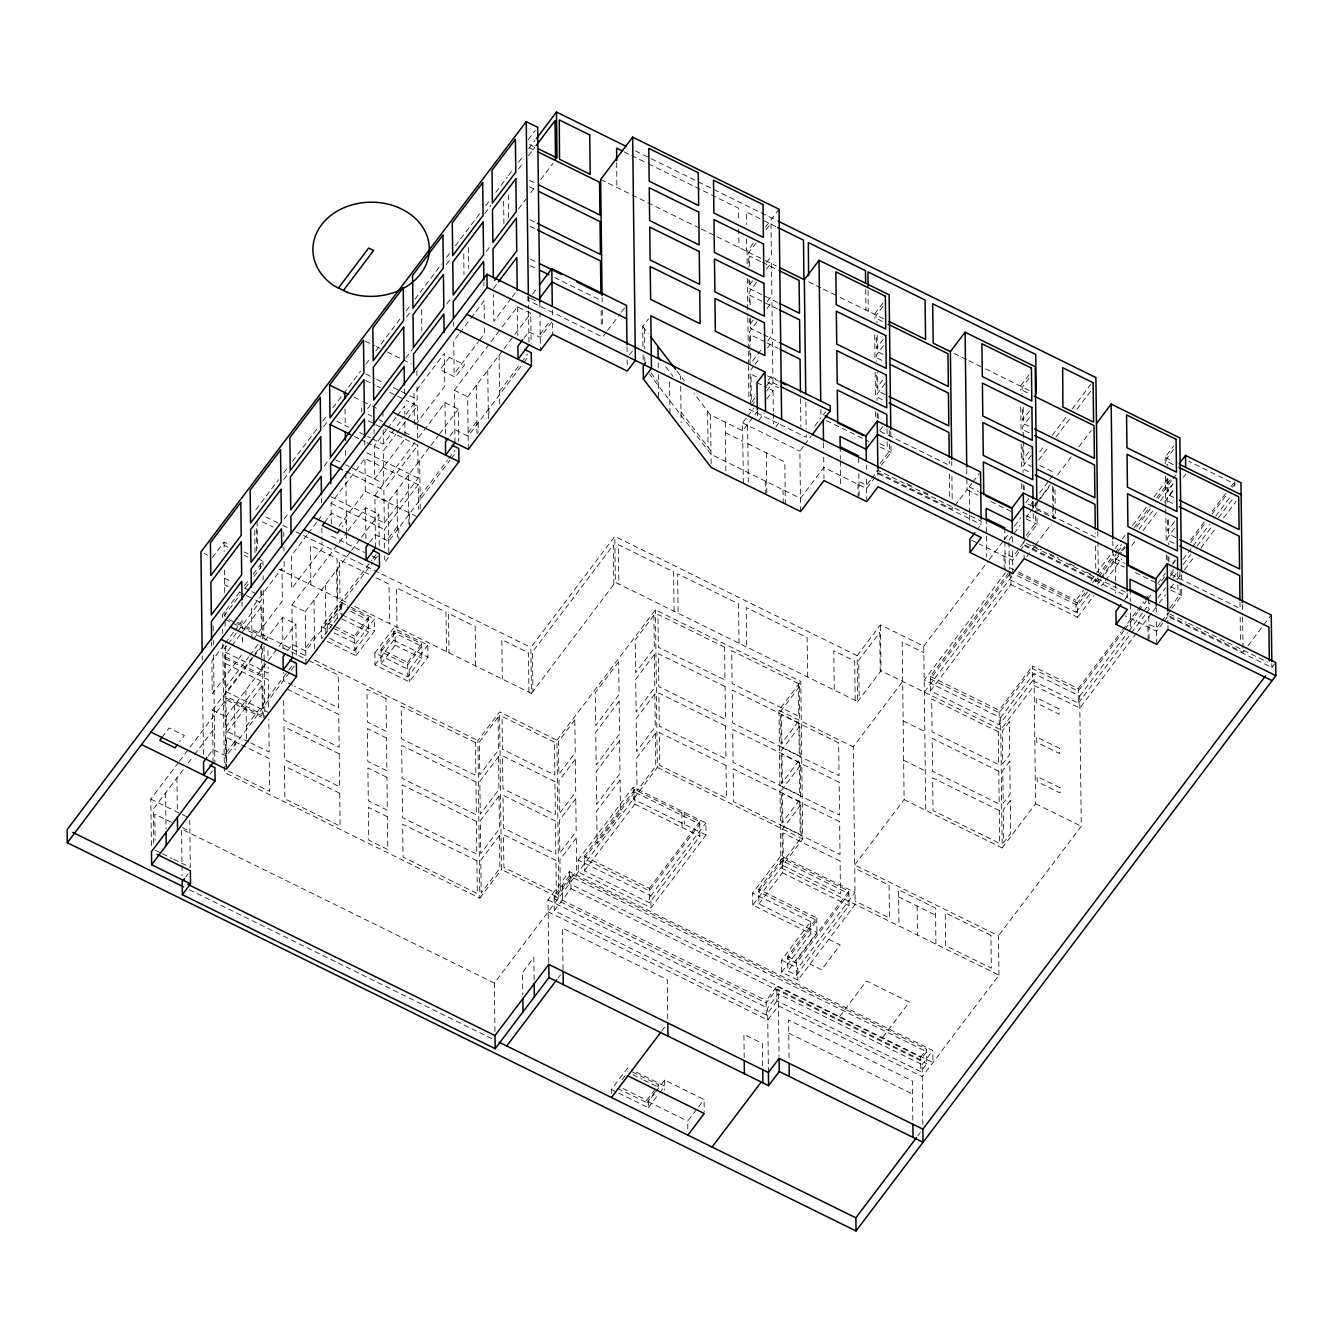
<?xml version="1.0" encoding="UTF-8"?>
<svg xmlns="http://www.w3.org/2000/svg" width="1343" height="1343" viewBox="0 0 1343 1343"><rect width="100%" height="100%" fill="white"/><g stroke="black" fill="none" stroke-linecap="round" stroke-linejoin="round"><path stroke-width="0.75" stroke-dasharray="5 3.75" d="M212.379 557.546L224.063 542.102L229.535 544.788M528.319 139.638L535.32 130.372M255.808 509.752L278.538 479.669M283.591 472.988L287.385 467.968M292.438 461.287L317.703 427.863M322.756 421.182L327.81 414.5M332.863 407.819L360.663 371.054M365.716 364.373L370.769 357.691M375.822 350.993L401.087 317.586M406.14 310.888L409.934 305.885M414.987 299.204L441.511 264.101M446.564 257.42L450.358 252.417M455.411 245.719L480.676 212.312M485.73 205.63L490.783 198.932M495.836 192.25L507.201 177.209M508.46 175.547L513.513 168.865M518.566 162.184L523.619 155.486M528.672 148.804L534.984 140.461M283.675 479.535L289.937 471.259M323.747 426.554L328.75 419.923M406.509 317.082L411.478 310.518M446.279 264.453L451.231 257.923M484.689 213.655L490.95 205.378M518.398 169.084L523.451 162.385M528.504 155.704L534.816 147.361M284.162 518.935L289.165 512.304M324.217 465.954L330.479 457.661M367.629 408.541L372.296 402.363M405.737 358.111L413.191 348.257M446.715 303.938L451.668 297.357M486.351 251.477L491.387 244.829M518.499 208.971L525.902 199.184M530.838 192.653L535.773 186.123M540.709 179.593L553.047 163.275M239.642 592.078L222.451 614.809L222.502 618.955M244.544 585.582L248.22 580.713M253.139 574.233L262.959 561.24L257.587 558.587M224.012 616.084L240.246 594.613M245.249 587.999L248.992 583.047M253.978 576.449L261.482 566.528M224.012 644.841L211.858 660.907L212.261 693.743L242.647 653.554M225.238 643.23L233.732 631.982M234.958 630.371L242.244 620.735L242.344 628.944M307.111 534.917L291.313 555.817L291.716 588.637L322.102 548.464L322.018 542.303M308.336 533.305L316.83 522.058M318.056 520.446L321.699 515.628M331.301 523.787L331.049 503.272L364.927 458.45L418.244 484.689L418.546 509.316M386.431 430.012L374.277 446.077L374.68 478.914L405.066 438.725M387.64 428.4L396.151 417.153M397.36 415.541L404.663 405.905L404.763 414.097M458.584 334.558L453.733 340.988L454.135 373.807L478.444 341.659M459.81 332.946L469.53 320.087M470.738 318.476L484.118 300.798L484.387 323.378M493.452 288.443L497.145 283.558M226.917 645.614L224.415 648.904L224.365 644.808M228.159 643.952L236.905 632.385M238.147 630.74L261.868 599.364L261.767 591.155M372.447 438.808L383.326 444.164L404.663 415.944M405.905 414.282L417.203 399.341L417.052 387.036M162.134 737.257L169.151 727.99L184.377 735.494L179.71 741.672M324.553 522.427L331.57 513.16L346.796 520.664L342.129 526.842M230.744 647.225L224.499 655.468L224.902 688.304L248.623 656.928M231.986 645.563L240.733 633.997M241.975 632.352L261.952 605.928L262.355 638.748M351.161 467.482L383.796 483.547L383.393 450.728L395.95 434.125M397.209 432.463L405.989 420.846M407.248 419.184L417.287 405.905L406.257 400.483M253.206 639.587L282.366 601.009L281.98 568.173L251.594 608.362L251.964 639.134M338.973 526.137L365.33 491.269L364.927 458.45M415.625 424.757L444.785 386.18L444.382 353.343L413.997 393.533L414.383 424.304M479.652 340.064L484.504 333.635L484.42 325.426M511.079 298.482L493.855 321.262L493.536 294.587M512.304 296.853L517.223 290.357M249.865 655.266L258.611 643.7M213.101 762.673L212.463 710.162L253.777 655.502M255.036 653.856L263.799 642.256M265.041 640.611L282.567 617.427L295.896 623.975L296.299 656.089M292.556 657.583L291.918 605.055L338.083 543.999M339.326 542.337L346.813 532.449M348.072 530.787L365.531 507.688L378.86 514.251L379.297 550.361M375.52 547.843L374.882 495.332L416.431 440.386M418.697 437.365L444.986 402.598L458.316 409.145L458.702 441.243M454.975 442.754L454.337 390.225L489.675 343.489M490.934 341.827L501.023 328.464M502.282 326.802L517.424 306.775L530.754 313.322L531.123 343.422M252.45 658.523L224.969 694.868L225.372 727.705L262.842 678.148L262.657 663.778M253.693 656.878L262.439 645.311L262.557 655.569M330.966 496.709L384.283 522.947L383.88 490.111L417.774 445.305L384.669 429.005M151.39 845.553L150.819 799.085L178.199 762.858M179.458 761.212L225.977 699.669L261.18 716.994M606.348 332.057L602.571 337.043L527.917 300.295L531.408 295.661M532.583 294.117L537.25 287.939M183.185 769.623L153.32 809.124L153.74 843.219M188.188 763.009L193.191 756.394M194.45 754.732L214.46 728.259M226.43 769.237L225.792 716.709L267.139 662.015M268.399 660.37L295.896 623.975M305.885 664.147L305.247 611.619L350.322 551.99M351.564 550.345L360.26 538.862M361.485 537.217L378.86 514.251M388.832 552.527L388.211 501.879L429.626 447.101M430.868 445.456L438.355 435.552M439.597 433.907L458.316 409.145M468.304 449.317L467.666 396.789L502.752 350.372M503.961 348.777L513.714 335.884M514.923 334.273L530.754 313.322M208.232 755.79L212.949 749.545L226.279 756.109L290.138 671.651M287.721 650.633L292.405 644.455L305.734 651.019L373.136 561.844M369.526 542.438L375.368 534.715L388.698 541.279L450.056 460.095M384.283 522.947L418.16 478.125L417.774 445.305M450.14 435.804L454.807 429.626L468.136 436.173L522.712 364.003M523.955 338.151L528.806 331.755L540.222 337.378L552.46 321.195M384.585 547.978L384.367 529.511L418.244 484.689M540.188 334.088L551.201 319.533M209.944 774.273L212.446 770.949M226.245 752.819L235.008 741.235M246.34 726.244L287.587 671.668M288.846 670.023L295.091 661.746M305.684 647.729L314.447 636.146M327.927 630.471L321.699 638.714L321.548 626.694L371.86 560.199M373.102 558.57L378.054 552.007M388.647 537.989L397.41 526.406M420.074 496.423L447.521 460.112M448.78 458.467L455.008 450.207M468.103 432.899L476.866 421.299M499.529 391.317L520.245 363.936M521.453 362.325L527.547 354.267M291.381 669.989L296.383 663.375M374.378 560.199L378.105 555.28M451.315 458.45L456.301 451.852M523.938 362.392L528.806 355.945M327.742 629.481L327.658 622.984L341.693 604.434L345.235 606.18M341.71 606.935L327.692 625.485L331.251 627.231M329.169 628.809L332.913 623.874M334.155 622.229L337.899 617.276M388.53 557.362L384.769 562.331L384.686 556.187M329.623 638.361L354.502 650.616L354.317 636.112L368.351 617.562L347.014 607.07M327.104 641.366L355.979 655.585L355.828 643.566L374.512 618.838L347.468 605.525M354.502 650.616L368.519 632.066L368.351 617.562M185.687 876.945L188.02 873.84M355.979 655.585L374.663 630.857L374.512 618.838M607.607 330.395L620.197 313.742M621.456 312.08L626.493 305.415M374.865 652.95L393.566 628.222L427.829 645.093L427.981 657.096L409.296 681.824L375.016 664.953L374.865 652.95L409.145 669.821L409.296 681.824M380.976 649.223L395.01 630.69L421.668 643.801L421.836 658.305L407.819 676.855L381.16 663.744L380.976 649.223L407.634 662.351L407.819 676.855M375.016 664.953L393.7 640.225L393.566 628.222M381.16 663.744L395.178 645.194L395.01 630.69M642.978 346.528L642.726 326.467L648.501 318.828M629.447 354.888L632.906 350.305M407.634 662.351L421.668 643.801M409.145 669.821L427.829 645.093M753.205 243.402L747.061 251.544L747.228 266.048M765.51 227.118L779.058 209.223M756.075 242.949L748.622 252.82L748.79 267.173M766.03 229.771L771 223.19L771.402 256.026L765.191 264.252M752.751 280.704L749.008 285.639L748.941 279.495M756.562 282.332L749.092 292.203L749.243 304.525M766.517 269.171L771.486 262.59L771.889 295.41L766.92 301.99M753.222 320.104L749.495 325.04L749.428 318.879M757.049 321.732L749.579 331.603L749.78 348.022M766.987 308.554L771.973 301.974L772.376 334.81L767.39 341.391M354.703 606.398L531.425 693.391L530.871 647.427L614.809 536.394L857.119 655.669L857.69 701.634L615.363 582.358L614.809 536.394M752.466 361.133L762.421 347.971M753.792 366.051L750.066 370.987L750.452 403.823M755.035 364.406L760.004 357.826M767.474 347.955L772.46 341.374L772.846 374.193L766.635 382.436M222.804 643.834L224.382 772.376L479.837 898.131L477.907 740.547L499.529 711.941L556.909 740.178L558.822 897.762L501.459 869.525L499.529 711.941M531.425 693.391L615.363 582.358M751.711 402.178L755.438 397.243M751.492 405.787L755.27 400.785M766.601 385.81L772.896 377.484L778.436 380.22M743.334 483.312L742.595 422.894L746.389 417.874M747.648 416.212L753.977 407.836M766.635 391.098L772.964 382.738L772.896 377.484M757.872 410.689L742.696 430.784L710.531 414.953L694.096 393.499M766.735 398.989L773.048 390.612L764.117 386.213M758.61 420.56L764.385 412.922M775.851 426.956L780.468 420.846M883.006 302.914L874.444 314.245L874.494 318.392M882.972 306.288L875.972 315.555L876.022 319.668M556.909 740.178L655.418 609.89L800.797 681.455L802.728 839.022L752.785 905.081L810.819 933.654L781.71 972.164L797.91 980.138L855.189 904.393L854.736 868.283L889.032 885.155L889.435 917.991L855.138 901.103M814.832 425.966L820.942 417.874M823.175 414.937L825.509 411.848M883.375 339.108L876.375 348.391L876.19 334.021M800.613 511.498L799.874 451.097L803.567 446.212M804.793 444.583L810.937 436.458M883.459 345.671L876.442 354.955L876.526 361.099M479.837 898.131L501.459 869.525M882.687 380.052L876.845 387.774L876.677 373.421M885.104 383.527L876.929 394.338L877.013 400.499M879.749 430.65L883.258 426.016M548.767 962.394L547.994 899.877L569.365 871.624L932.797 1050.511L932.932 1062.514L569.516 883.627L569.365 871.624M578.128 860.024L633.191 787.183L705.898 822.974L706.032 834.977L650.969 907.818L578.279 872.027L578.128 860.024L650.835 895.815L650.969 907.818M880.152 463.469L889.502 451.114L889.402 442.905M776.993 1000.904L766.316 1015.039L554.29 910.672L554.122 896.167L570.809 874.075L926.62 1049.219L926.788 1063.723L920.778 1071.68L776.993 1000.904L776.808 986.4L920.61 1057.176L920.778 1071.68M584.239 856.314L634.635 789.65L699.72 821.681L699.888 836.202L649.508 902.849L584.423 870.818L584.239 856.314L649.324 888.344L649.508 902.849M880.034 466.961L876.358 471.813L952.321 509.198L952.254 502.987M881.26 465.333L891.064 452.39L890.946 444.097M870.331 480.274L866.588 485.243L858.966 481.499M871.59 478.612L877.852 470.319L981.129 521.151L981.162 524.441L978.661 527.749M875.384 476.916L866.621 488.533L823.813 467.448L800.445 498.371L711.018 454.354L649.576 374.16M494.946 1031.525L494.358 983.042L657.331 767.457L655.418 609.89M554.29 910.672L570.993 888.596L570.809 874.075M584.423 870.818L634.819 804.155L634.635 789.65M558.067 978.073L560.568 974.749M1029.074 374.798L1020.512 386.146L1020.562 390.293M1029.04 378.189L1022.04 387.456L1022.107 393.617M548.145 911.897L767.776 1019.992L778.47 1005.873L922.255 1076.65L998.974 975.169L780.938 867.847L779.007 710.279L800.797 681.455M649.324 888.344L699.72 821.681M650.835 895.815L705.898 822.974M954.772 505.975L967.01 489.775L966.859 477.336M969.562 513.093L969.243 486.837L971.744 483.514M973.004 481.852L979.265 473.575M1029.443 411.008L1022.443 420.292L1022.258 405.922M1029.527 417.572L1022.51 426.856L1022.594 433M857.119 655.669L880.437 624.831L923.783 646.168L925.78 810.299M1028.755 451.953L1022.913 459.675L1022.745 445.322M1031.172 455.428L1022.997 466.239L1023.081 472.4M1039.751 451.836L1044.753 445.238M1052.24 435.333L1067.215 415.524M1072.201 408.927L1090.919 384.165M1038.559 460.095L1048.497 446.95M1055.951 437.096L1070.858 417.371M1077.069 409.145L1093.219 387.791M857.69 701.634L881.008 670.795L880.437 624.831M1025.817 502.551L1029.326 497.9M923.783 646.168L988.028 561.173M989.287 559.494L1003.154 541.162M1004.413 539.5L1008.19 534.497M1014.485 526.171L1020.798 517.844M1030.87 504.498L1033.388 501.174M1039.683 492.831L1048.514 481.163M1049.773 479.501L1053.55 474.499M1055.245 508.359L1055.38 518.801L1032.834 507.704L1050.226 484.705M1057.68 474.834L1071.345 456.754M1078.798 446.9L1091.221 430.465M1008.962 540.138L1020.076 525.466M1026.237 517.307L1028.704 514.05M1029.93 512.405L1050.898 484.672M998.974 975.169L998.487 935.769L854.702 864.993L853.258 746.809L902.664 681.455M752.785 905.081L752.634 893.078L780.787 855.844L855.038 892.39L797.759 968.135L797.91 980.138M758.745 889.368L782.23 858.295L848.86 891.097L849.045 905.602L796.433 975.186L787.854 970.955L787.669 956.451L816.796 917.924L758.745 889.368L758.929 903.873L816.964 932.445L787.854 970.955M1026.22 535.37L1035.571 523.015L1035.419 510.693M1026.102 538.862L1022.426 543.714L1098.389 581.099L1098.322 574.888M1027.328 537.234L1037.132 524.29L1037.014 515.997M1125.316 592.129L1023.92 542.219L1012.656 557.144L1005.034 553.383M611.418 1093.521L611.367 1089.509L627.718 1067.87L627.769 1071.882M1018.951 552.141L1012.689 560.417L979.165 543.932M1020.21 550.479L1023.97 545.51L1023.92 542.219M622.145 1079.621L625.653 1074.971M1005.554 572.504L924.185 680.112L1000.619 717.733L1002.197 847.92L904.108 799.639L902.194 642.055L923.866 652.732M661.562 1031.256L665.305 1026.304M1032.666 680.616L1078.362 703.111L1078.194 688.606L1032.482 666.111L1032.666 680.616L999.293 724.767L930.481 690.906L930.313 676.402L1008.24 573.327M758.929 903.873L782.415 872.816L782.23 858.295M1009.516 574.166L930.346 678.903L999.142 712.764L1032.515 668.613L1078.228 691.108L1123.688 630.958M924.337 692.115L1011.917 576.281M1026.724 556.69L1034.127 546.903M1035.352 545.275L1051.384 524.072M930.481 690.906L1010.926 584.507L1010.775 572.068M617.511 1088.3L646.873 1102.754L646.839 1100.253L658.523 1084.791L630.992 1071.244M646.873 1102.754L657.382 1088.837M618.754 1093.152L648.35 1107.723L648.266 1101.713L654.561 1093.387M655.82 1091.725L664.634 1080.074L704.085 1099.497L704.236 1111.5M648.35 1107.723L658.406 1094.394M659.665 1092.732L664.701 1086.084L631.428 1069.699M781.71 972.164L781.559 960.161L810.685 921.651L752.634 893.078M854.702 864.993L904.108 799.639M1165.237 463.536L1165.17 457.325L1173.732 445.994M1173.681 449.385L1166.681 458.651L1166.748 464.812M766.316 1015.039L766.131 1000.518L776.808 986.4M796.433 975.186L796.265 960.665L848.86 891.097M768.414 1072.52L767.625 1007.989L778.319 993.854L922.104 1064.63L922.893 1129.161M1009.348 571.245L1009.449 579.538L1076.096 612.341L1075.944 600.338L1083.516 590.349M1091.07 580.344L1113.733 550.361M1114.992 548.699L1121.287 540.373M1122.547 538.711L1125.065 535.37M1132.619 525.382L1146.469 507.066M1154.023 497.061L1167.873 478.746M1010.926 584.507L1077.573 617.31L1077.388 602.806L1084.943 592.8M1092.497 582.812L1096.274 577.809M1097.533 576.147L1113.918 554.491M1115.177 552.829L1121.472 544.503M1134.063 527.849L1150.431 506.193M1156.726 497.867L1171.835 477.873M1087.494 591.978L1077.422 605.307L1016.332 575.224M1095.049 581.989L1097.567 578.648M1098.826 576.986L1116.453 553.669M1117.712 552.007L1122.765 545.342M1136.614 527.01L1150.464 508.695M1158.019 498.706L1171.868 480.374M1173.127 478.712L1176.904 473.71M687.834 1129.144L687.734 1121.136L704.085 1099.497M999.293 724.767L999.108 710.262L1032.482 666.111M1100.84 577.859L1113.078 561.676L1112.927 549.237M1115.58 580.948L1115.311 558.722L1120.314 552.091M1121.573 550.445L1126.592 543.814M1172.926 483.749L1167.084 491.488L1166.899 477.118M1076.096 612.341L1089.945 594.026M1097.5 584.02L1103.795 575.694M1105.054 574.032L1121.439 552.376M1122.698 550.714L1125.216 547.39M1139.065 529.058L1152.915 510.743M1160.47 500.738L1173.06 484.084M1000.619 717.733L1033.992 673.582L1079.688 696.077L1081.283 826.264L998.487 935.769M1172.993 490.313L1167.151 498.052L1167.235 504.196M1077.573 617.31L1093.941 595.654M1101.495 585.666L1104.013 582.325M1105.272 580.663L1121.64 559.007M1131.713 545.678L1135.49 540.692M1143.044 530.686L1156.911 512.371M1164.465 502.383L1173.278 490.715M1183.351 477.386L1185.869 474.062M1174.571 521.604L1167.554 530.871L1167.386 516.518M1174.655 528.168L1167.638 537.435L1167.688 541.548M1124.729 599.649L1127.23 596.342L1023.97 545.51M1078.194 688.606L1121.136 631.798M1122.395 630.136L1136.296 611.753M1137.555 610.075L1143.867 601.731M1145.126 600.052L1150.179 593.371M1157.767 583.349L1165.338 573.327M1172.909 563.305L1175.444 559.964M1190.603 539.92L1204.486 521.537M1212.074 511.515L1225.958 493.133M1231.011 486.451L1233.545 483.111M1172.708 564.077L1175.058 560.988M1124.947 629.296L1137.588 612.576M1138.847 610.914L1146.418 600.892M1147.677 599.213L1152.73 592.532M1161.577 580.847L1165.371 575.828M1190.62 542.421L1205.779 522.377M1212.091 514.016L1227.25 493.972M1232.303 487.291L1234.838 483.95L1188.824 461.287M1170.458 573.746L1173.967 569.096M1079.688 696.077L1127.566 632.738M1128.842 631.076L1142.692 612.727M1143.951 611.065L1150.263 602.738M1170.408 576.063L1174.202 571.06M1183.015 559.393L1186.792 554.39M1188.051 552.728L1191.829 547.726M1193.104 546.064L1209.472 524.391M1215.784 516.065L1229.634 497.733M839.627 1016.584L866.487 981.028L909.345 1002.113L882.469 1037.669M1078.362 703.111L1130.151 634.618M1131.41 632.939L1145.31 614.574M1146.569 612.895L1151.622 606.213M1157.935 597.853L1165.523 587.831M1173.094 577.809L1176.888 572.806M1183.2 564.446L1190.771 554.424M1197.083 546.064L1212.242 526.02M1218.554 517.676L1233.713 497.615M1136.547 633.073L1079.839 708.08L1034.144 685.585L1000.753 729.736L881.008 670.795M1137.806 631.411L1151.673 613.063M1152.915 611.401L1157.968 604.736M1159.227 603.074L1165.523 594.731M1170.559 588.066L1175.612 581.401M1176.871 579.74L1183.166 571.396M1184.425 569.734L1194.515 556.388M1200.81 548.078L1215.935 528.051M1223.49 518.062L1236.097 501.392M1169.686 608.11L1180.212 594.21L1180.061 581.888M1160.302 623.001L1156.541 627.97L1148.92 624.226M1161.544 621.339L1167.822 613.046L1167.94 623.84M1170.76 610.041L1167.084 614.893L1243.064 652.295L1246.74 647.427M1171.986 608.413L1181.756 595.486L1181.655 587.193M1162.837 622.967L1156.575 631.244L1125.031 615.732M1164.096 621.305L1167.856 616.336L1271.888 667.538L1274.742 663.761M1002.197 847.92L1035.587 803.769L1033.992 673.582M920.61 1057.176L926.62 1049.219M922.104 1064.63L932.797 1050.511M1247.966 645.815L1271.25 615.01M917.84 1135.859L920.358 1132.518M635.407 150.903L776.372 220.286M624.109 151.877L629.733 154.646M631.613 155.57L646.621 162.939M648.484 163.863L738.482 208.165L738.633 220.605M775.818 226.547L746.339 212.026L746.406 224.432M529.629 144.524L533.289 146.32M600.657 179.475L699.518 228.142M701.399 229.065L763.563 259.669M765.409 260.576L776.422 265.998M808.604 281.845L821.563 288.208M823.41 289.131L838.217 296.417M840.063 297.323L883.576 318.744M954.084 353.444L967.01 359.806M968.857 360.713L983.613 367.982M985.46 368.889L1029.242 390.444M1165.17 457.325L1172.573 460.968M529.041 147.495L534.598 150.231M760.574 261.465L749.579 256.043L749.696 266.3M762.404 262.355L777.077 269.574M882.569 321.497L876.962 318.744L877.013 322.84M1023.03 390.645L1028.637 393.398M1173.295 464.577L1167.688 461.824L1167.738 465.92M529.427 180.315L535.001 183.051M777.479 302.41L749.965 288.863L749.864 280.67M882.955 354.334L877.348 351.564L877.164 335.162M1029.023 426.235L1023.416 423.465L1023.232 407.063M1173.698 497.414L1168.091 494.644L1167.856 476.194M529.511 186.878L535.085 189.615M777.563 308.974L750.049 295.443L750.183 305.7M877.432 358.145L883.039 360.898M1029.107 432.799L1023.5 430.029L1023.903 462.865L1031.374 466.541M1168.175 501.224L1175.645 504.901M1039.784 465.45L1054.809 472.837M529.914 219.715L535.488 222.451M761.447 333.685L750.452 328.263L750.334 318.006M763.294 334.575L779.796 342.7M885.306 394.641L877.835 390.964L877.617 372.498M1176.048 537.72L1168.561 534.044L1168.376 517.626M529.998 226.279L535.555 229.015M765.208 342.045L750.536 334.827L750.653 345.084M767.038 342.952L778.033 348.374M877.919 397.528L885.39 401.204M1023.987 469.429L1031.458 473.105M1174.252 543.378L1168.645 540.608L1168.695 544.721M530.401 259.098L537.821 262.758M767.441 375.788L778.436 381.194M880.185 431.271L949.333 465.316L949.283 461.203M1028.117 504.095L1095.401 537.217L1095.351 533.104M1170.911 574.351L1240.059 608.396L1239.992 602.235M772.964 382.738L778.504 385.458M530.485 265.662L537.905 269.322M554.592 277.548L600.976 300.379M756.512 376.93L751.022 374.227L751.341 400.902M767.524 382.352L778.52 387.758M969.243 486.837L978.543 491.404M1115.311 558.722L1124.544 563.271M756.982 382.705L762.337 385.34M879.866 443.61L887.203 447.219L887.102 439.027M1025.934 515.511L1033.271 519.12L1033.17 510.911M1170.576 586.706L1177.912 590.316L1177.811 582.107M826.482 420.594L868.921 441.494M879.984 446.934L891.064 452.39M967.01 489.775L978.09 495.214M991 501.577L1011.296 511.565M1026.052 518.834L1037.132 524.29M1113.078 561.676L1124.225 567.149M1135.355 572.638L1159.496 584.507M1170.626 589.997L1181.756 595.486M530.871 298.499L536.445 301.235M906.827 483.547L912.434 486.3M923.648 491.823L929.255 494.593M1032.347 545.325L1041.681 549.925M1049.168 553.601L1058.502 558.201M1069.716 563.724L1075.323 566.477M1086.537 572L1092.144 574.77M1169.703 613.969L1186.624 622.313M1188.505 623.236L1267.49 662.116M748.974 409.111L806.253 437.314L806.186 431.086M877.902 473.609L981.162 524.441M742.595 422.894L799.874 451.097M971.744 540.272L977.318 543.008M1009.298 567.535L1016.718 571.178M1018.565 572.084L1075.944 600.338M1018.145 573.646L1077.388 602.806M725.405 432.715L742.813 441.293M747.866 443.761L784.799 461.942L785.319 503.978M365.33 341.172L374.512 345.688M376.359 346.595L380.035 348.408M387.388 352.034L411.294 363.802M454.337 390.225L467.666 396.789M365.732 373.992L374.915 378.525M376.762 379.431L384.115 383.057M393.298 387.573L408.02 394.808M409.85 395.715L417.203 399.341M365.8 380.573L374.999 385.088M376.846 385.995L380.522 387.808M389.705 392.324L404.411 399.576M930.313 676.402L999.108 710.262M353.897 397.041L361.149 400.617M362.963 401.507L370.232 405.082M372.045 405.972L379.297 409.548M368.049 414.299L371.726 416.112M379.079 419.721L382.755 421.534M404.814 432.396L410.337 435.115M368.133 420.863L382.839 428.098M336.774 421.249L348.861 427.192M359.739 432.547L370.618 437.919M354.384 436.441L365.262 441.797M367.075 442.686L383.393 450.728M366.689 452.792L418.16 478.125M903.151 720.838L924.823 731.515M1035.587 803.769L1081.283 826.264M335.565 459.81L344.026 463.973M345.722 464.812L349.348 466.592M345.806 471.376L383.88 490.111M374.882 495.332L388.211 501.879M365.33 491.269L418.647 517.525M903.638 760.239L925.31 770.899M779.007 710.279L853.258 746.809M331.049 503.272L384.367 529.511M331.452 536.092L364.809 552.527M372.078 556.086L375.704 557.882M265.813 516.971L280.855 524.374M282.735 525.298L288.376 528.068M295.896 531.778L301.537 534.548M303.417 535.471L530.871 647.427M262.422 521.823L273.099 527.077M368.889 574.233L339.544 559.779L340.031 599.179M376.225 577.843L389.05 584.155L389.537 623.555M244.141 551.99L247.8 553.786M278.924 569.096L347.367 602.789M345.655 604.635L340.249 601.966L340.383 613.986M224.096 545.376L227.739 547.172M244.124 555.23L247.767 557.026M350.607 611.317L368.368 620.063L354.351 638.613L333.03 628.104M657.331 767.457L802.728 839.022M342.196 614.876L374.663 630.857M393.7 640.225L427.981 657.096M341.861 618.938L368.519 632.066M395.178 645.194L421.836 658.305M204.22 553.534L207.477 555.146M898.635 896.939L935.584 915.12M291.918 605.055L305.247 611.619M327.658 622.984L354.317 636.112M224.499 578.212L231.785 581.788M244.527 588.066L249.999 590.752M251.812 591.642L257.285 594.345M321.548 626.694L326.953 629.363M334.172 632.922L355.828 643.566M224.583 584.776L228.226 586.555M239.155 591.944L244.611 594.63M246.424 595.52L253.709 599.112M255.539 600.002L260.995 602.705L261.398 635.524L226.799 618.502M706.032 834.977L633.342 799.203L633.191 787.183M782.415 872.816L849.045 905.602M634.819 804.155L699.888 836.202M237.476 622.212L306.976 656.408M314.497 660.118L477.907 740.547M224.969 619.308L267.811 640.393M283.054 647.897L306.976 659.682M308.823 660.588L338.268 675.076L338.671 707.912L294.486 686.155M828.732 939.361L840.164 944.985L821.463 969.713L810.047 964.089M225.372 652.144L268.214 673.229L268.147 667.068M292.656 685.249L283.457 680.733L283.356 672.524M225.456 656.996L261.885 674.925L261.7 660.555M225.456 658.708L268.298 679.793L268.65 708.516M287.217 689.11L338.755 714.476L339.158 747.296L283.927 720.117L283.675 699.602M225.54 663.56L261.969 681.489L262.355 714.308L225.943 696.379M787.669 956.451L796.265 960.665M781.559 960.161L797.759 968.135M225.859 691.527L268.701 712.613M225.926 698.091L263.194 716.44M212.463 710.162L225.792 716.709M570.993 888.596L926.788 1063.723M248.69 741.924L226.329 730.928L225.271 643.935M250.553 742.847L269.171 752.013L268.785 719.193M554.122 896.167L766.131 1000.518M239.457 743.904L226.413 737.492L226.715 762.119M241.32 744.828L269.255 758.577L269.658 791.413L226.816 770.311M547.994 899.877L767.625 1007.989M788.744 1033.12L912.518 1094.041M150.819 799.085L187.869 817.316M171.417 822.269L154.798 814.093L155.117 840.164M182.497 827.724L189.883 831.351M494.358 983.042L181.54 829.051L181.96 863.398M632.872 1074.652L642.038 1079.168M643.868 1080.074L658.557 1087.293L658.523 1084.791M155.234 850.203L160.774 852.923M162.621 853.829L171.854 858.378M173.7 859.285L190.32 867.46L189.749 820.103M622.984 1088.501L646.839 1100.253M648.266 1101.713L687.734 1121.136M611.367 1089.509L616.907 1092.245M189.262 889.704L491.706 1038.575M642.726 326.467L648.165 333.568M676.822 370.953L684.275 380.673M665.658 366.723L673.179 376.544M651.07 372.884L658.439 382.503M681.035 411.982L710.984 451.063M1271.838 663.492L1271.888 667.538M1242.476 604.602L1242.611 614.976M1242.628 617.041L1243.014 648.149M1240.16 617.008L1240.462 641.635M1234.805 481.449L1234.889 487.945M1181.504 574.737L1181.639 585.112M1179.926 571.631L1180.027 579.84M1177.693 571.849L1177.794 580.058M1168.846 557.026L1168.93 563.187M1167.856 555.901L1167.94 562.062M1167.974 625.704L1168.024 629.464M1165.388 475.976L1165.774 507.083M1165.791 509.148L1166.194 542.32M1166.345 554.76L1166.446 563.053M1156.289 607.993L1156.34 611.988M1156.457 621.977L1156.709 642.508M1148.601 598.609L1148.735 608.463M1148.819 616.336L1149.121 640.628M1147.896 626.98L1148.064 640.107M1130.135 589.527L1130.286 601.899M1130.319 603.964L1130.605 627.785M1127.197 593.052L1127.281 600.086M1115.613 582.963L1115.731 593.069M1112.827 540.944L1112.911 547.155M1097.785 531.341L1097.886 539.634M1097.919 541.716L1098.289 572.806M1095.502 545.829L1095.804 570.439M1055.01 489.557L1055.212 506.261M1053.449 487.627L1053.835 518.734M1052.509 486.485L1052.744 505.136M1052.761 507.218L1052.895 517.575M1036.846 501.476L1036.997 513.916M1035.319 502.483L1035.386 508.644M1033.069 502.718L1033.153 508.863M1032.75 501.476L1032.834 507.704M1024.189 485.847L1024.239 489.943M1023.215 484.705L1023.299 490.866M1024.088 554.877L1024.121 558.638M1020.764 406.879L1021.066 431.758M1021.217 444.197L1021.519 469.076M1021.704 483.581L1021.805 491.874M1012.404 537.166L1012.471 543.16M1012.572 551.15L1012.84 573.562M1008.996 542.219L1009.332 569.163M1004.715 527.782L1004.866 539.601M1004.883 541.582L1005.235 569.801M1004.01 556.153L1004.178 569.281M986.249 518.7L986.719 556.959M969.579 515.108L969.713 525.214M966.759 469.043L966.842 475.254M951.751 461.522L951.801 465.668M951.918 476.026L952.221 500.905M949.434 473.928L949.736 498.555M935.937 944.146L935.5 908.036L898.551 889.838L899.004 925.948M917.118 906.038L917.47 935.047M912.837 1120.213L912.35 1080.914L788.576 1019.992L789.096 1061.306M890.795 431.657L890.929 442.015M889.251 430.599L889.368 440.857M886.984 428.77L887.085 436.962M878.121 413.946L878.188 420.107M877.164 412.805L877.231 418.966M877.852 470.319L877.986 481.113M880.236 671.802L879.749 632.419L858.714 660.236L859.201 699.619M874.696 334.978L874.998 359.857M875.149 372.296L875.451 397.175M875.636 411.697L875.737 419.99M865.715 289.333L865.966 310.065M866.336 465.266L866.386 469.261M866.504 479.25L866.755 499.781M858.681 457.862L858.765 465.736M858.865 473.609L859.167 497.9M857.942 484.252L858.11 497.38M855.206 700.408L854.719 661.025L833.785 650.717L834.255 690.101M840.181 446.799L840.332 459.172M840.349 461.237L840.651 485.058M823.511 442.787L823.595 448.965M823.695 457.174L823.947 478.712M820.842 409.581L820.926 415.81M816.796 917.924L816.964 932.445M805.834 402.061L806.153 429.021M807.596 676.99L807.126 637.589L746.188 607.59L746.674 646.99M810.685 921.651L810.819 933.654M800.529 398.586L800.881 427.309M783.036 489.792L783.187 502.92M773.048 390.612L773.299 411.344M773.333 413.426L773.45 423.784M778.319 993.854L779.074 1056.37M766.333 452.86L766.836 494.879M765.628 481.23L765.779 494.358M757.334 411.73L757.385 415.877M762.656 1065.67L762.388 1043.444L743.921 1034.362L744.24 1060.617M750.754 353.293L750.855 361.502M749.797 350.07L749.982 364.423M747.38 278.488L747.833 315.806M747.866 317.888L748.252 348.995M748.269 351.06L748.42 363.5M748.454 365.581L748.857 398.753M747.631 425.378L748.32 482.036M738.734 228.898L738.969 247.565M739.053 643.247L738.566 603.846L677.627 573.847L678.114 613.247M725.27 422.206L725.875 470.99M710.531 414.953L711.186 467.482M707.593 411.126L708.046 447.236M680.582 375.872L680.632 379.381M680.716 386.381L681.153 422.776M684.191 812.28L684.326 824.3M681.824 812.868L681.992 827.389M674.085 611.266L673.598 571.866L618.384 544.687L618.871 584.087M669.553 381.949L669.939 413.661M667.756 1018.867L667.27 979.668L562.532 928.114L563.07 971.442M658.188 362.795L658.322 372.649M658.339 374.613L658.641 398.905M664.634 1080.074L664.751 1090.08M644.489 328.766L644.741 348.827M644.825 356.852L644.925 364.876M643.062 354.552L643.163 362.576M626.996 346.679L627.063 352.672M627.147 359.823L627.231 365.447M613.852 584.373L613.365 544.973L532.466 651.993L532.953 691.376M602.1 297.659L602.151 301.806M602.252 310.099L602.453 326.685M601.11 310.636L601.311 327.037M562.465 885.121L562.633 899.625M552.326 309.914L552.426 317.905M552.493 323.075L552.628 334.323M539.802 302.141L539.886 310.132M539.92 312.13L540.39 350.506M528.37 296.4L528.521 308.873M528.554 310.955L528.957 344.882M527.866 296.148L527.917 300.295M534.128 979.702L533.859 957.475L522.528 972.466L522.796 994.693M528.957 692.165L528.471 652.782L501.812 639.654L502.299 679.054M517.424 306.775L517.777 335.8M503.625 201.249L503.91 224.063M499.092 355.207L499.714 405.855M488.886 408.742L488.986 416.246M487.761 370.198L488.382 420.846M483.883 281.929L483.933 286.025M478.209 422.877L478.326 432.245M476.429 385.189L477.067 437.717M475.64 665.927L475.153 626.526L448.495 613.415L448.982 652.799M463.755 253.995L464.006 274.727M453.498 322.102L453.548 326.215M444.986 402.598L445.44 439.916M446.497 651.59L446.01 612.19L396.504 587.831L396.991 627.215M419.637 460.313L420.275 512.841M416.85 370.618L416.934 376.762M417.287 405.905L417.488 422.323M417.505 424.371L417.69 438.725M409.43 513.832L409.598 526.96M408.306 475.304L408.943 527.833M404.444 389.067L404.495 393.18M404.864 422.306L405.032 436.676M398.753 527.967L398.888 539.231M396.974 490.296L397.545 537.183M382.923 411.327L383.024 419.536M383.141 429.794L383.326 444.164M374.076 429.256L374.126 433.369M364.708 440.722L364.759 444.651M365.531 507.688L365.917 538.795M361.687 407.97L361.737 412.116M345.033 408.994L345.235 425.412M345.537 450.442L345.621 456.603M345.822 473.424L346.192 504.196M346.276 510.76L346.528 531.291M346.561 533.339L346.679 543.596M341.693 604.434L341.844 616.941M337.563 597.954L337.076 558.57L310.418 545.443L310.904 584.843M336.673 570.036L337.278 618.821M325.342 585.028L325.996 637.556M321.497 498.807L321.548 502.903M321.85 527.95L322.001 540.255M314.01 600.019L314.648 652.547M283.759 532.315L283.809 536.461M283.927 546.836L283.977 550.983M284.112 561.357L284.246 571.715M282.567 617.427L283.037 654.746M267.945 650.65L268.046 658.859M262.959 561.24L263.01 565.386M263.127 575.761L263.178 579.907M263.312 590.265L263.967 644.17M264 646.252L264.168 660.756M264.202 662.838L264.873 718.807M263.312 717.531L262.926 684.712L225.456 734.268L225.859 767.088M260.525 563.305L260.592 569.466M260.844 589.98L260.911 596.124M261.499 644.136L261.684 658.506M257.117 521.269L257.453 548.229M256.295 528.42L256.58 551.218M254.767 530.216L255.052 553.198M245.887 690.134L246.508 740.782M242.009 601.849L242.059 605.962M242.445 637.136L242.546 645.345M234.555 705.125L235.109 750.149M224.063 542.102L224.18 551.537M224.399 570.003L224.684 592.985M224.902 611.451L224.986 617.595M225.003 621.356L225.07 627.517M222.636 629.33L222.686 633.476M213.218 625.972L213.285 632.184M213.386 640.477L213.436 644.623M213.571 654.998L214.897 764.368M211.64 642.038L211.69 646.134M202.222 655.938L202.273 660.101M202.39 670.493L203.448 755.79M181.977 865.412L182.094 875.518M176.923 777.899L177.343 812.011M165.592 792.89L166.028 829M508.393 194.936L508.594 217.851M468.522 247.683L468.707 268.516M421.652 309.696L421.82 330.529M868.082 290.508L868.199 311.173M746.507 238.903L746.574 251.309M616.706 162.654L616.857 187.449M449.385 357.322L440.034 369.678L455.26 377.182L464.611 364.809L449.385 357.322M395.027 633.191L381.009 651.724L407.668 664.852L421.685 646.302L395.027 633.191M498.052 717.246L479.367 741.974L479.77 774.793L498.454 750.066L498.052 717.246M498.538 756.629L479.837 781.357L480.24 814.194L498.941 789.466L498.538 756.629M499.025 796.03L480.324 820.758L480.727 853.577L499.428 828.849L499.025 796.03M574.821 719.814L558.47 741.454L558.873 774.29L575.224 752.651L574.821 719.814M618.636 661.864L595.268 692.77L595.671 725.606L619.039 694.684L618.636 661.864M653.907 615.212L635.205 639.939L635.608 672.776L654.31 648.048L653.907 615.212M499.495 835.413L480.811 860.141L481.214 892.977L499.898 868.25L499.495 835.413M575.308 759.215L558.94 780.854L559.343 813.673L575.711 792.034L575.308 759.215M619.123 701.264L595.755 732.17L596.158 764.99L619.526 734.084L619.123 701.264M654.394 654.612L635.692 679.34L636.095 712.159L654.796 687.431L654.394 654.612M575.778 798.615L559.427 820.237L559.83 853.074L576.181 831.435L575.778 798.615M619.593 740.648L596.225 771.553L596.628 804.39L619.996 773.484L619.593 740.648M654.864 693.995L636.179 718.723L636.582 751.56L655.266 726.832L654.864 693.995M576.265 837.998L559.913 859.638L560.316 892.474L576.667 870.835L576.265 837.998M620.08 780.048L596.712 810.954L597.115 843.79L620.483 812.868L620.08 780.048M655.35 733.396L636.649 758.124L637.052 790.943L655.753 766.215L655.35 733.396M570.842 876.593L554.139 898.668L766.165 1003.02L776.842 988.901L920.626 1059.677L926.636 1051.72L570.842 876.593M634.668 792.152L584.272 858.815L649.357 890.845L699.753 824.182L634.668 792.152M799.303 686.777L780.602 711.505L781.005 744.341L799.706 719.613L799.303 686.777M799.773 726.177L781.089 750.905L781.492 783.724L800.176 758.996L799.773 726.177M800.26 765.56L781.559 790.288L781.962 823.125L800.663 798.397L800.26 765.56M800.747 804.961L782.046 829.689L782.449 862.508L801.15 837.78L800.747 804.961M782.264 860.796L758.778 891.87L816.829 920.425L787.703 958.952L796.298 963.166L848.894 893.599L782.264 860.796M1009.332 721.728L1002.314 731.012L1002.717 763.831L1009.735 754.565L1009.332 721.728M1009.802 761.128L1002.801 770.395L1003.204 803.232L1010.205 793.948L1009.802 761.128M1010.289 800.529L1003.271 809.795L1003.674 842.615L1010.691 833.348L1010.289 800.529M1059.023 708.919L1036.175 697.672L1036.242 702.926L1059.09 714.174L1059.023 708.919M1059.509 748.303L1036.662 737.055L1036.729 742.31L1059.577 753.557L1059.509 748.303M998.319 731.801L931.673 698.998L932.076 731.817L998.722 764.62L998.319 731.801M1059.996 787.703L1037.132 776.455L1037.199 781.71L1060.047 792.958L1059.996 787.703M998.806 771.184L932.16 738.381L932.562 771.218L999.209 804.021L998.806 771.184M724.582 647.192L657.936 614.389L658.339 647.208L724.985 680.011L724.582 647.192M798.363 683.52L731.717 650.7L732.12 683.537L798.766 716.339L798.363 683.52M999.293 810.584L932.646 777.782L933.032 810.601L999.679 843.404L999.293 810.584M725.052 686.575L658.406 653.772L658.809 686.609L725.455 719.412L725.052 686.575M798.85 722.903L732.204 690.101L732.606 722.92L799.253 755.74L798.85 722.903M838.653 742.897L781.525 714.778L781.928 747.598L839.056 775.717L838.653 742.897M725.539 725.975L658.893 693.173L659.295 725.992L725.942 758.812L725.539 725.975M799.337 762.304L732.69 729.501L733.093 762.32L799.74 795.123L799.337 762.304M839.14 782.281L782.012 754.162L782.415 786.998L839.543 815.117L839.14 782.281M726.026 765.376L659.379 732.556L659.782 765.392L726.429 798.195L726.026 765.376M799.807 801.687L733.16 768.884L733.563 801.721L800.21 834.523L799.807 801.687M839.627 821.681L782.499 793.562L782.902 826.381L840.013 854.501L839.627 821.681M840.097 861.064L782.969 832.945L783.372 865.782L840.5 893.901L840.097 861.064M990.916 935.299L945.203 912.804L945.606 945.64L991.319 968.135L990.916 935.299M554.474 742.243L502.047 716.44L502.45 749.276L554.877 775.079L554.474 742.243M554.944 781.643L502.534 755.84L502.937 788.677L555.347 814.462L554.944 781.643M385.978 698.561L366.941 689.194L367.344 722.014L386.381 731.398L385.978 698.561M475.472 742.612L401.204 706.065L401.607 738.885L475.875 775.448L475.472 742.612M386.465 737.962L367.411 728.577L367.814 761.414L386.868 770.781L386.465 737.962M475.959 782.012L401.691 745.449L402.094 778.285L476.362 814.832L475.959 782.012M555.431 821.043L503.021 795.241L503.424 828.06L555.834 853.863L555.431 821.043M555.918 860.427L503.491 834.624L503.894 867.46L556.321 893.263L555.918 860.427M339.225 753.859L284.011 726.681L284.414 759.517L339.628 786.696L339.225 753.859M386.935 777.345L367.898 767.978L368.301 800.797L387.338 810.182L386.935 777.345M476.446 821.396L402.178 784.849L402.581 817.669L476.832 854.232L476.446 821.396M339.712 793.26L284.498 766.081L284.901 798.9L340.115 826.079L339.712 793.26M387.422 816.745L368.385 807.361L368.788 840.198L387.825 849.565L387.422 816.745M476.916 860.796L402.665 824.233L403.051 857.069L477.319 893.615L476.916 860.796"/><path stroke-width="1.5" d="M338.302 288.208L368.654 248.069L373.606 250.503L343.254 290.659M539.802 302.141L537.653 127.283L526.238 121.659L200.946 551.923L202.172 651.775M329.606 385.088L363.483 340.266L363.886 373.102L330.009 417.908L329.606 385.088L348.458 394.372M536.26 138.782L556.472 112.04L626.006 146.286M536.075 145.682L555.028 120.618L555.515 160.018M330.076 424.489L363.97 379.666L364.373 412.486L330.479 457.308L330.076 424.489L350.758 434.662M330.798 483.564L330.563 463.872L364.457 419.05L364.658 436.777M486.972 274.274L67.15 829.588L67.318 842.732L856.028 1230.96L1275.85 675.647L1275.682 662.502L486.972 274.274L487.123 287.419L67.318 842.732M494.61 280.251L516.753 250.956L516.35 218.137L492.982 249.043L493.334 277.766M498.371 281.929L516.82 257.52L517.223 290.357M162.134 737.257L159.8 740.362L175.043 747.85L177.377 744.761M324.553 522.427L322.219 525.516L337.446 533.02L339.779 529.931M781.626 419.318L779.058 209.223L632.654 137.154L600.657 179.475L602.067 295.578M539.584 284.85L551.822 268.667L626.493 305.415L626.963 344.681M539.752 298.146L551.99 281.963L626.644 318.711M207.057 757.351L203.515 762.018L203.683 775.163L213.101 762.673M285.387 653.722L283.054 656.811L283.222 669.939L292.556 657.583M368.351 543.982L366.018 547.088L366.169 560.216L375.52 547.843M447.807 438.892L445.473 441.981L445.624 455.109L454.975 442.754M522.746 339.762L517.911 346.158L518.062 359.286L528.957 344.882M207.426 777.58L151.474 851.613L151.625 864.741L190.521 883.879L182.329 894.707L495.164 1048.698L548.951 977.553L548.783 964.408L768.414 1072.52L768.582 1085.648L548.951 977.553M151.625 864.741L215.098 780.787L214.947 767.642L210.045 765.241M289.719 660.101L296.383 663.375L296.551 676.503L226.43 769.237L150.953 732.086M372.683 550.361L379.347 553.635L379.498 566.78L305.885 664.147L230.408 626.996M452.138 445.272L458.802 448.545L458.953 461.673L388.849 554.407L313.372 517.256M524.576 349.449L531.24 352.722L531.408 365.85L468.304 449.317L392.827 412.15M182.329 894.707L182.178 881.579L184.511 878.49M645.513 362.795L643.213 365.85L643.364 378.995L711.186 467.482L800.613 511.498L823.981 480.593L866.789 501.661L878.053 486.737L981.313 537.569L970.049 552.477L1012.84 573.562L1024.121 558.638L1127.381 609.47L1116.117 624.377L1156.743 644.388L1168.024 629.464L1272.039 680.666M643.364 378.995L651.456 368.301L650.818 315.773L765.057 372.011L765.544 411.394M890.778 429.575L889.133 294.805L819.029 260.307L804.339 279.73L805.733 393.768M765.057 372.011L756.982 382.705L757.301 409.649M812.162 434.83L830.243 410.924L830.175 405.67L780.283 381.127M866.285 461.27L865.983 436.005L877.264 421.081L980.524 471.913L981.095 519.153M951.717 459.44L950.408 351.631L965.097 332.208L1035.201 366.706L1036.813 499.395M495.164 1048.698L494.996 1035.554L548.783 964.408M506.731 1045.962L556.808 979.719M974.9 532.718L969.881 539.349L970.049 552.477M1012.353 533.171L1012.051 507.906L1023.316 492.982L1126.592 543.814L1127.163 591.054M1096.476 423.532L1111.165 404.092L1179.842 437.902L1181.454 570.59M611.468 1097.516L660.303 1032.918M1179.204 463.755L1185.5 455.428L1240.982 482.725L1242.46 602.537M687.901 1135.137L704.252 1113.498L627.819 1075.877M1120.969 604.619L1115.949 611.25L1116.117 624.377M712.075 1147.04L760.91 1082.458M768.414 1072.52L779.108 1058.385L922.893 1129.161L923.061 1142.305L779.259 1071.529L779.108 1058.385M768.582 1085.648L779.259 1071.529M1156.273 605.995L1155.937 578.732L1167.218 563.808L1271.25 615.01L1271.821 661.478M856.028 1230.96L855.877 1217.816L916.564 1137.538M922.893 1129.161L1265.559 675.898M778.252 221.209L1095.905 377.568L1097.751 529.276M622.245 150.953L616.622 148.183L616.689 160.589M777.664 227.454L803.467 240.145L803.937 279.545L780.082 267.794M538.761 149.023L557.026 158.004L556.472 112.04M889.049 321.43L925.562 339.41L925.075 300.009L867.964 271.89L868.048 286.361M950.408 351.631L933.184 343.153L932.697 303.77L1035.755 354.485L1036.242 393.885M1179.993 464.611L1241.133 494.711M538.308 152.061L599.532 182.195L599.935 215.014L538.711 184.881M778.906 270.48L799.085 280.418L799.488 313.238L779.309 303.317M888.159 324.267L947.957 353.696L948.359 386.532L890.443 358.01M1034.228 396.168L1094.025 425.597L1094.427 458.416L1034.63 428.988M1178.902 467.347L1238.699 496.776L1239.102 529.612L1179.305 500.167M538.795 191.445L600.019 221.578L600.422 254.415L537.334 223.358M779.393 309.88L799.555 319.802L799.958 352.638L779.796 342.7M890.51 364.574L948.443 393.096L948.846 425.916L889.049 396.487M1034.714 435.552L1094.511 464.98L1094.914 497.817L1036.981 469.295M1179.372 506.731L1239.169 536.176L1239.572 568.996L1179.775 539.567M537.418 229.922L600.506 260.978L600.909 293.815L576.785 281.929M779.88 349.264L800.042 359.202L800.445 392.022M889.133 403.051L948.93 432.48L949.232 457.107M1035.201 474.952L1094.998 504.38L1095.3 529.008M1179.859 546.131L1239.656 575.559L1239.958 600.187M539.668 263.664L561.945 274.627M780.266 382.1L785.773 384.803M780.35 386.381L830.243 410.924M980.675 485.192L877.415 434.377L866.134 449.284L840.046 436.441L840.181 446.799L858.647 455.881M1126.743 557.093L1023.484 506.277L1012.202 521.185L986.115 508.342L986.249 518.7L1004.715 527.782M539.752 270.228L549.035 274.795M825.038 415.843L865.983 436.005M980.407 492.327L1012.051 507.906M1126.391 564.178L1155.937 578.732M863.364 435.501L837.696 422.86L837.293 390.024L886.8 414.399L886.951 426.705M985.594 495.651L1011.279 508.292M1130.235 566.847L1155.903 579.488M1148.601 598.609L1130.135 589.527L1130.017 579.169L1156.105 592.011L1167.369 577.104L1268.917 627.08L1269.336 661.041M487.123 287.419L1275.85 675.647M466.81 314.296L540.39 350.506L552.628 334.323L627.299 371.071L635.373 360.377L632.654 137.154M455.915 328.699L531.408 365.85M383.477 424.522L458.953 461.673M330.563 463.872L342.415 469.714M304.022 529.612L379.498 566.78M221.058 639.352L296.551 676.503M141.519 744.559L215.098 780.787M157.03 854.333L190.37 870.751L190.521 883.879M187.802 884.349L494.996 1035.554M72.791 832.375L183.622 886.917M499.21 1042.269L855.877 1217.816M650.633 336.774L675.563 369.325M660.638 360.176L658.12 356.885L657.986 346.393M1185.5 455.428L1185.651 467.431M1177.66 569.801L1177.509 557.496L1128.002 533.121L1128.405 565.957M1167.218 563.808L1167.789 611.048M1111.165 404.092L1112.81 538.862M1033.019 498.606L1032.868 486.3L983.361 461.925L983.764 494.761M1023.316 492.982L1023.87 538.224M965.097 332.208L966.742 466.961M912.887 1124.242L913.039 1137.37M877.264 421.081L877.835 468.321M865.631 283.121L865.48 270.682L808.352 242.563L808.57 275.634M823.242 420.191L823.494 440.739M819.029 260.307L820.741 401.288M789.113 1063.32L789.281 1076.448M762.706 1069.716L762.874 1082.844M744.24 1060.617L744.391 1073.745M667.807 1022.997L667.958 1036.125M563.07 971.442L563.237 984.57M551.822 268.667L552.275 305.919M526.238 121.659L528.336 294.318M534.178 983.731L534.346 996.859M522.847 998.722L523.015 1011.85M483.849 279.881L483.631 261.415L453.246 301.587L453.447 318.006M444.13 332.426L443.895 313.96L413.526 354.132L413.745 372.599M404.394 384.971L404.176 366.505L373.79 406.694L374.026 425.16M344.832 392.592L344.916 398.737M345.319 431.976L345.42 440.185M321.447 494.711L321.212 476.245L290.843 516.417L291.045 532.835M281.711 547.256L281.493 528.789L251.107 568.979L251.342 587.428M241.992 599.801L241.757 581.334L211.388 621.524L211.606 639.99M177.41 817.299L177.561 830.427M166.079 832.291L166.23 845.418M240.8 502.551L210.415 542.74L210.817 575.559L241.203 535.37L240.8 502.551M280.536 450.006L250.151 490.178L250.553 523.015L280.922 482.825L280.536 450.006M320.255 397.444L289.87 437.633L290.273 470.47L320.658 430.28L320.255 397.444M403.219 287.721L372.834 327.91L373.236 360.73L403.622 320.541L403.219 287.721M442.938 235.176L412.553 275.349L412.956 308.185L443.341 267.996L442.938 235.176M482.674 182.614L452.289 222.804L452.692 255.64L483.06 215.451L482.674 182.614M515.376 139.353L492.008 170.259L492.411 203.078L515.779 172.173L515.376 139.353M241.287 541.934L210.901 582.123L211.304 614.96L241.69 574.77L241.287 541.934M281.006 489.389L250.637 529.578L251.023 562.398L281.409 522.226L281.006 489.389M320.742 436.844L290.357 477.034L290.76 509.853L321.145 469.681L320.742 436.844M403.689 327.104L373.32 367.294L373.723 400.13L404.092 359.941L403.689 327.104M443.425 274.56L413.04 314.749L413.443 347.568L443.828 307.396L443.425 274.56M483.144 222.015L452.776 262.204L453.179 295.024L483.547 254.834L483.144 222.015M515.863 178.737L492.495 209.642L492.898 242.479L516.266 211.573L515.863 178.737M347.417 292.405L334.457 286.025A58.236 47.106 -0.7 0 1 345.638 207.04A58.236 47.106 -0.7 0 1 429.34 248.237A58.236 47.106 -0.7 0 1 347.417 292.405M698.276 172.727L648.77 148.351L649.173 181.171L698.679 205.546L698.276 172.727M763.009 204.589L713.502 180.214L713.905 213.05L763.412 237.409L763.009 204.589M589.728 134.938L559.259 119.947L559.511 159.229L590.198 174.338L589.728 134.938M1093.118 382.721L1062.649 367.73L1062.901 407.013L1093.605 422.122L1093.118 382.721M885.356 296.215L835.85 271.857L836.253 304.676L885.759 329.052L885.356 296.215M1031.424 368.116L981.918 343.741L982.321 376.577L1031.827 400.953L1031.424 368.116M1176.065 439.312L1126.559 414.937L1126.962 447.773L1176.468 472.148L1176.065 439.312M698.763 212.11L649.24 187.735L649.643 220.571L699.149 244.946L698.763 212.11M763.495 243.973L713.989 219.614L714.392 252.434L763.898 276.809L763.495 243.973M885.843 335.616L836.336 311.24L836.739 344.077L886.246 368.435L885.843 335.616M1031.911 407.517L982.405 383.141L982.807 415.961L1032.314 440.336L1031.911 407.517M1176.552 478.712L1127.046 454.337L1127.448 487.156L1176.955 511.532L1176.552 478.712M699.233 251.51L649.727 227.135L650.13 259.971L699.636 284.33L699.233 251.51M763.982 283.373L714.476 258.998L714.879 291.834L764.385 316.209L763.982 283.373M886.33 374.999L836.823 350.641L837.209 383.46L886.733 407.836L886.33 374.999M1032.398 446.9L982.891 422.541L983.277 455.361L1032.801 479.736L1032.398 446.9M1177.039 518.096L1127.516 493.737L1127.919 526.557L1177.442 550.932L1177.039 518.096M699.72 290.894L650.213 266.535L650.616 299.355L700.123 323.73L699.72 290.894M764.452 322.773L714.946 298.398L715.349 331.217L764.855 355.593L764.452 322.773"/></g></svg>
